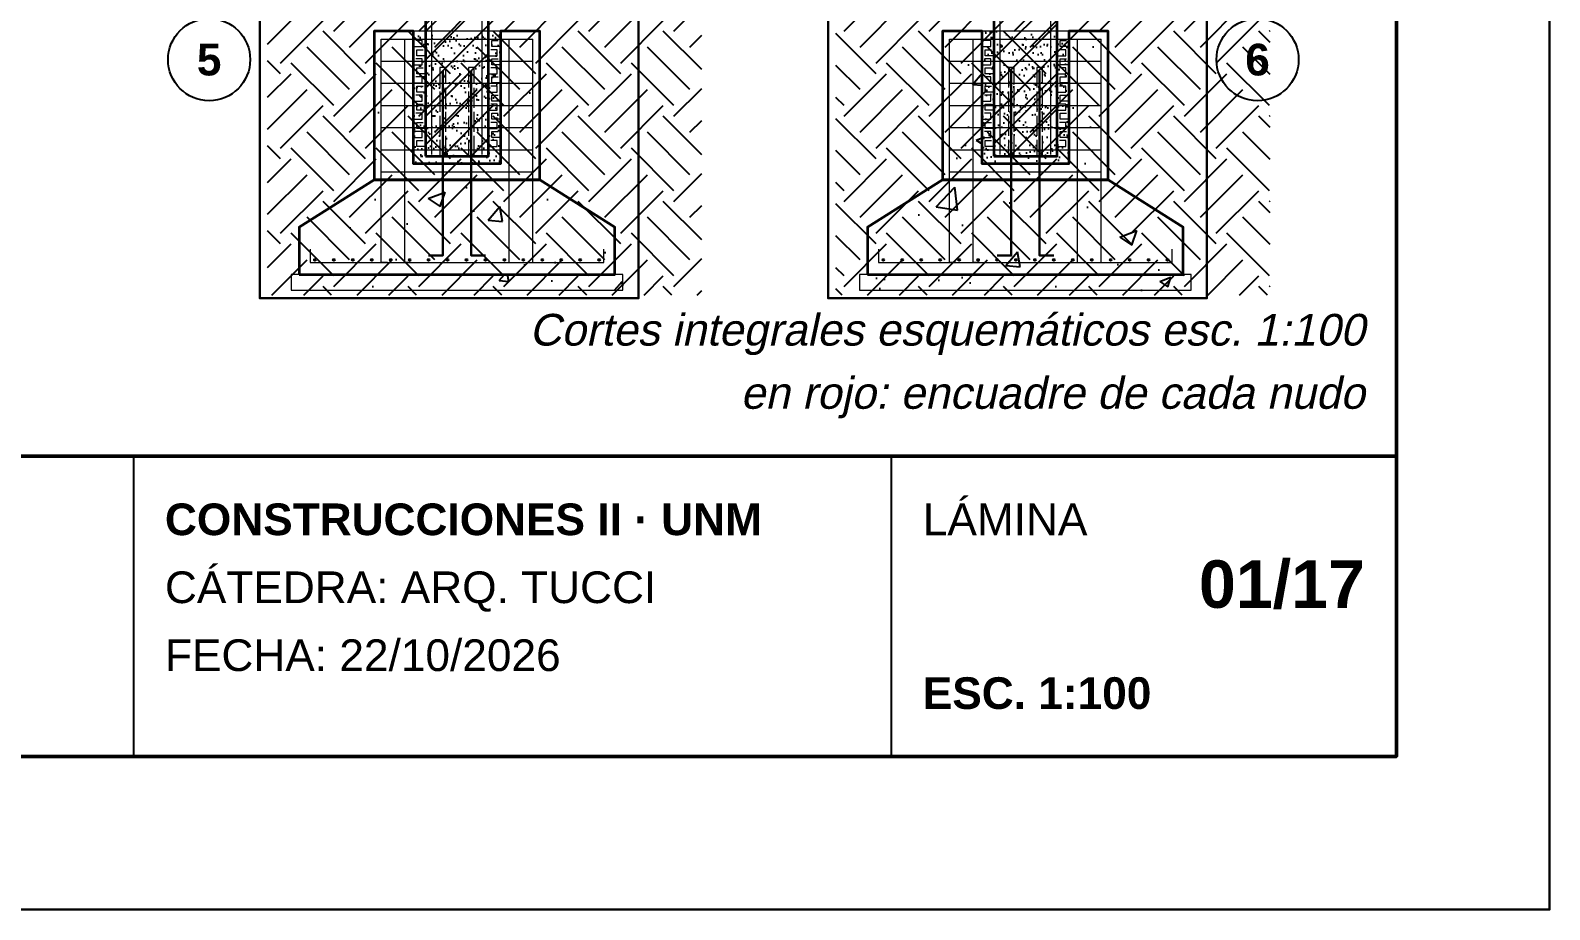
# Model space of a CAD drawing. Header units: millimetres. Extents: x 6 to 4194, y 6 to 5934.
# Drawn here: x 2270 to 4194, y 6 to 1119 of the extents above; entities that cross this region are included whole.
import ezdxf
from ezdxf.enums import TextEntityAlignment as Align

# ---------------------------------------------------------------- set-up
doc = ezdxf.new("R2010")
doc.units = ezdxf.units.MM
doc.header["$LTSCALE"] = 20
doc.linetypes.add('DASHED', pattern=[1.524, 1.27, -0.254])
for name, color, linetype in [('A-ARMADURAS', 14, 'Continuous'), ('A-CONTORNOS', 7, 'Continuous'), ('A-GROUT', 251, 'Continuous'), ('A-HORMIGON-INSITU', 33, 'Continuous'), ('A-HORMIGON-PREMOLDEADO', 8, 'Continuous'), ('A-HORMIGON-SIMPLE', 9, 'Continuous'), ('A-NEOPRENO-SELLADORES', 7, 'Continuous'), ('A-PROYECCION-OCULTO', 8, 'DASHED'), ('A-TERRENO', 32, 'Continuous'), ('X-MARCO', 7, 'Continuous'), ('X-REFERENCIAS', 1, 'Continuous'), ('X-ROTULO', 7, 'Continuous'), ('X-TEXTOS', 7, 'Continuous')]:
    doc.layers.add(name, color=color, linetype=linetype)
doc.styles.add('ARIAL', font='arial.ttf')
doc.styles.add('ARIAL-B', font='arialbd.ttf')

msp = doc.modelspace()

# ---------------------------------------------------------------- hatches: boundary and pattern name
at = {"layer": 'A-ARMADURAS'}
h = msp.add_hatch(color=256, dxfattribs=at)
h.dxf.hatch_style = 1
h.paths.add_polyline_path([(2631.1, 828.4), (2631.1, 828.7), (2630.9, 829.1), (2630.7, 829.3), (2630.3, 829.5), (2630, 829.5), (2629.7, 829.5), (2629.3, 829.3), (2629.1, 829.1), (2628.9, 828.7), (2628.9, 828.4), (2628.9, 828.1), (2629.1, 827.7), (2629.3, 827.5), (2629.7, 827.3), (2630, 827.3), (2630.3, 827.3), (2630.7, 827.5), (2630.9, 827.7), (2631.1, 828.1)])
h = msp.add_hatch(color=256, dxfattribs=at)
h.dxf.hatch_style = 1
h.paths.add_polyline_path([(2655.1, 828.4), (2655.1, 828.7), (2654.9, 829.1), (2654.7, 829.3), (2654.3, 829.5), (2654, 829.5), (2653.7, 829.5), (2653.3, 829.3), (2653.1, 829.1), (2652.9, 828.7), (2652.9, 828.4), (2652.9, 828.1), (2653.1, 827.7), (2653.3, 827.5), (2653.7, 827.3), (2654, 827.3), (2654.3, 827.3), (2654.7, 827.5), (2654.9, 827.7), (2655.1, 828.1)])
h = msp.add_hatch(color=256, dxfattribs=at)
h.dxf.hatch_style = 1
h.paths.add_polyline_path([(2679.1, 828.4), (2679.1, 828.7), (2678.9, 829.1), (2678.7, 829.3), (2678.3, 829.5), (2678, 829.5), (2677.7, 829.5), (2677.3, 829.3), (2677.1, 829.1), (2676.9, 828.7), (2676.9, 828.4), (2676.9, 828.1), (2677.1, 827.7), (2677.3, 827.5), (2677.7, 827.3), (2678, 827.3), (2678.3, 827.3), (2678.7, 827.5), (2678.9, 827.7), (2679.1, 828.1)])
h = msp.add_hatch(color=256, dxfattribs=at)
h.dxf.hatch_style = 1
h.paths.add_polyline_path([(2703.1, 828.4), (2703.1, 828.7), (2702.9, 829.1), (2702.7, 829.3), (2702.3, 829.5), (2702, 829.5), (2701.7, 829.5), (2701.3, 829.3), (2701.1, 829.1), (2700.9, 828.7), (2700.9, 828.4), (2700.9, 828.1), (2701.1, 827.7), (2701.3, 827.5), (2701.7, 827.3), (2702, 827.3), (2702.3, 827.3), (2702.7, 827.5), (2702.9, 827.7), (2703.1, 828.1)])
h = msp.add_hatch(color=256, dxfattribs=at)
h.dxf.hatch_style = 1
h.paths.add_polyline_path([(2727.1, 828.4), (2727.1, 828.7), (2726.9, 829.1), (2726.7, 829.3), (2726.3, 829.5), (2726, 829.5), (2725.7, 829.5), (2725.3, 829.3), (2725.1, 829.1), (2724.9, 828.7), (2724.9, 828.4), (2724.9, 828.1), (2725.1, 827.7), (2725.3, 827.5), (2725.7, 827.3), (2726, 827.3), (2726.3, 827.3), (2726.7, 827.5), (2726.9, 827.7), (2727.1, 828.1)])
h = msp.add_hatch(color=256, dxfattribs=at)
h.dxf.hatch_style = 1
h.paths.add_polyline_path([(2751.1, 828.4), (2751.1, 828.7), (2750.9, 829.1), (2750.7, 829.3), (2750.3, 829.5), (2750, 829.5), (2749.7, 829.5), (2749.3, 829.3), (2749.1, 829.1), (2748.9, 828.7), (2748.9, 828.4), (2748.9, 828.1), (2749.1, 827.7), (2749.3, 827.5), (2749.7, 827.3), (2750, 827.3), (2750.3, 827.3), (2750.7, 827.5), (2750.9, 827.7), (2751.1, 828.1)])
h = msp.add_hatch(color=256, dxfattribs=at)
h.dxf.hatch_style = 1
h.paths.add_polyline_path([(2775.1, 828.4), (2775.1, 828.7), (2774.9, 829.1), (2774.7, 829.3), (2774.3, 829.5), (2774, 829.5), (2773.7, 829.5), (2773.3, 829.3), (2773.1, 829.1), (2772.9, 828.7), (2772.9, 828.4), (2772.9, 828.1), (2773.1, 827.7), (2773.3, 827.5), (2773.7, 827.3), (2774, 827.3), (2774.3, 827.3), (2774.7, 827.5), (2774.9, 827.7), (2775.1, 828.1)])
h = msp.add_hatch(color=256, dxfattribs=at)
h.dxf.hatch_style = 1
h.paths.add_polyline_path([(2799.1, 828.4), (2799.1, 828.7), (2798.9, 829.1), (2798.7, 829.3), (2798.3, 829.5), (2798, 829.5), (2797.7, 829.5), (2797.3, 829.3), (2797.1, 829.1), (2796.9, 828.7), (2796.9, 828.4), (2796.9, 828.1), (2797.1, 827.7), (2797.3, 827.5), (2797.7, 827.3), (2798, 827.3), (2798.3, 827.3), (2798.7, 827.5), (2798.9, 827.7), (2799.1, 828.1)])
h = msp.add_hatch(color=256, dxfattribs=at)
h.dxf.hatch_style = 1
h.paths.add_polyline_path([(2823.1, 828.4), (2823.1, 828.7), (2822.9, 829.1), (2822.7, 829.3), (2822.3, 829.5), (2822, 829.5), (2821.7, 829.5), (2821.3, 829.3), (2821.1, 829.1), (2820.9, 828.7), (2820.9, 828.4), (2820.9, 828.1), (2821.1, 827.7), (2821.3, 827.5), (2821.7, 827.3), (2822, 827.3), (2822.3, 827.3), (2822.7, 827.5), (2822.9, 827.7), (2823.1, 828.1)])
h = msp.add_hatch(color=256, dxfattribs=at)
h.dxf.hatch_style = 1
h.paths.add_polyline_path([(2847.1, 828.4), (2847.1, 828.7), (2846.9, 829.1), (2846.7, 829.3), (2846.3, 829.5), (2846, 829.5), (2845.7, 829.5), (2845.3, 829.3), (2845.1, 829.1), (2844.9, 828.7), (2844.9, 828.4), (2844.9, 828.1), (2845.1, 827.7), (2845.3, 827.5), (2845.7, 827.3), (2846, 827.3), (2846.3, 827.3), (2846.7, 827.5), (2846.9, 827.7), (2847.1, 828.1)])
h = msp.add_hatch(color=256, dxfattribs=at)
h.dxf.hatch_style = 1
h.paths.add_polyline_path([(2871.1, 828.4), (2871.1, 828.7), (2870.9, 829.1), (2870.7, 829.3), (2870.3, 829.5), (2870, 829.5), (2869.7, 829.5), (2869.3, 829.3), (2869.1, 829.1), (2868.9, 828.7), (2868.9, 828.4), (2868.9, 828.1), (2869.1, 827.7), (2869.3, 827.5), (2869.7, 827.3), (2870, 827.3), (2870.3, 827.3), (2870.7, 827.5), (2870.9, 827.7), (2871.1, 828.1)])
h = msp.add_hatch(color=256, dxfattribs=at)
h.dxf.hatch_style = 1
h.paths.add_polyline_path([(2895.1, 828.4), (2895.1, 828.7), (2894.9, 829.1), (2894.7, 829.3), (2894.3, 829.5), (2894, 829.5), (2893.7, 829.5), (2893.3, 829.3), (2893.1, 829.1), (2892.9, 828.7), (2892.9, 828.4), (2892.9, 828.1), (2893.1, 827.7), (2893.3, 827.5), (2893.7, 827.3), (2894, 827.3), (2894.3, 827.3), (2894.7, 827.5), (2894.9, 827.7), (2895.1, 828.1)])
h = msp.add_hatch(color=256, dxfattribs=at)
h.dxf.hatch_style = 1
h.paths.add_polyline_path([(2919.1, 828.4), (2919.1, 828.7), (2918.9, 829.1), (2918.7, 829.3), (2918.3, 829.5), (2918, 829.5), (2917.7, 829.5), (2917.3, 829.3), (2917.1, 829.1), (2916.9, 828.7), (2916.9, 828.4), (2916.9, 828.1), (2917.1, 827.7), (2917.3, 827.5), (2917.7, 827.3), (2918, 827.3), (2918.3, 827.3), (2918.7, 827.5), (2918.9, 827.7), (2919.1, 828.1)])
h = msp.add_hatch(color=256, dxfattribs=at)
h.dxf.hatch_style = 1
h.paths.add_polyline_path([(2943.1, 828.4), (2943.1, 828.7), (2942.9, 829.1), (2942.7, 829.3), (2942.3, 829.5), (2942, 829.5), (2941.7, 829.5), (2941.3, 829.3), (2941.1, 829.1), (2940.9, 828.7), (2940.9, 828.4), (2940.9, 828.1), (2941.1, 827.7), (2941.3, 827.5), (2941.7, 827.3), (2942, 827.3), (2942.3, 827.3), (2942.7, 827.5), (2942.9, 827.7), (2943.1, 828.1)])
h = msp.add_hatch(color=256, dxfattribs=at)
h.dxf.hatch_style = 1
h.paths.add_polyline_path([(2967.1, 828.4), (2967.1, 828.7), (2966.9, 829.1), (2966.7, 829.3), (2966.3, 829.5), (2966, 829.5), (2965.7, 829.5), (2965.3, 829.3), (2965.1, 829.1), (2964.9, 828.7), (2964.9, 828.4), (2964.9, 828.1), (2965.1, 827.7), (2965.3, 827.5), (2965.7, 827.3), (2966, 827.3), (2966.3, 827.3), (2966.7, 827.5), (2966.9, 827.7), (2967.1, 828.1)])
h = msp.add_hatch(color=256, dxfattribs=at)
h.dxf.hatch_style = 1
h.paths.add_polyline_path([(2991.1, 828.4), (2991.1, 828.7), (2990.9, 829.1), (2990.7, 829.3), (2990.3, 829.5), (2990, 829.5), (2989.7, 829.5), (2989.3, 829.3), (2989.1, 829.1), (2988.9, 828.7), (2988.9, 828.4), (2988.9, 828.1), (2989.1, 827.7), (2989.3, 827.5), (2989.7, 827.3), (2990, 827.3), (2990.3, 827.3), (2990.7, 827.5), (2990.9, 827.7), (2991.1, 828.1)])
h = msp.add_hatch(color=256, dxfattribs=at)
h.dxf.hatch_style = 1
h.paths.add_polyline_path([(3351.1, 828.4), (3351.1, 828.7), (3350.9, 829.1), (3350.7, 829.3), (3350.3, 829.5), (3350, 829.5), (3349.7, 829.5), (3349.3, 829.3), (3349.1, 829.1), (3348.9, 828.7), (3348.9, 828.4), (3348.9, 828.1), (3349.1, 827.7), (3349.3, 827.5), (3349.7, 827.3), (3350, 827.3), (3350.3, 827.3), (3350.7, 827.5), (3350.9, 827.7), (3351.1, 828.1)])
h = msp.add_hatch(color=256, dxfattribs=at)
h.dxf.hatch_style = 1
h.paths.add_polyline_path([(3375.1, 828.4), (3375.1, 828.7), (3374.9, 829.1), (3374.7, 829.3), (3374.3, 829.5), (3374, 829.5), (3373.7, 829.5), (3373.3, 829.3), (3373.1, 829.1), (3372.9, 828.7), (3372.9, 828.4), (3372.9, 828.1), (3373.1, 827.7), (3373.3, 827.5), (3373.7, 827.3), (3374, 827.3), (3374.3, 827.3), (3374.7, 827.5), (3374.9, 827.7), (3375.1, 828.1)])
h = msp.add_hatch(color=256, dxfattribs=at)
h.dxf.hatch_style = 1
h.paths.add_polyline_path([(3399.1, 828.4), (3399.1, 828.7), (3398.9, 829.1), (3398.7, 829.3), (3398.3, 829.5), (3398, 829.5), (3397.7, 829.5), (3397.3, 829.3), (3397.1, 829.1), (3396.9, 828.7), (3396.9, 828.4), (3396.9, 828.1), (3397.1, 827.7), (3397.3, 827.5), (3397.7, 827.3), (3398, 827.3), (3398.3, 827.3), (3398.7, 827.5), (3398.9, 827.7), (3399.1, 828.1)])
h = msp.add_hatch(color=256, dxfattribs=at)
h.dxf.hatch_style = 1
h.paths.add_polyline_path([(3423.1, 828.4), (3423.1, 828.7), (3422.9, 829.1), (3422.7, 829.3), (3422.3, 829.5), (3422, 829.5), (3421.7, 829.5), (3421.3, 829.3), (3421.1, 829.1), (3420.9, 828.7), (3420.9, 828.4), (3420.9, 828.1), (3421.1, 827.7), (3421.3, 827.5), (3421.7, 827.3), (3422, 827.3), (3422.3, 827.3), (3422.7, 827.5), (3422.9, 827.7), (3423.1, 828.1)])
h = msp.add_hatch(color=256, dxfattribs=at)
h.dxf.hatch_style = 1
h.paths.add_polyline_path([(3447.1, 828.4), (3447.1, 828.7), (3446.9, 829.1), (3446.7, 829.3), (3446.3, 829.5), (3446, 829.5), (3445.7, 829.5), (3445.3, 829.3), (3445.1, 829.1), (3444.9, 828.7), (3444.9, 828.4), (3444.9, 828.1), (3445.1, 827.7), (3445.3, 827.5), (3445.7, 827.3), (3446, 827.3), (3446.3, 827.3), (3446.7, 827.5), (3446.9, 827.7), (3447.1, 828.1)])
h = msp.add_hatch(color=256, dxfattribs=at)
h.dxf.hatch_style = 1
h.paths.add_polyline_path([(3471.1, 828.4), (3471.1, 828.7), (3470.9, 829.1), (3470.7, 829.3), (3470.3, 829.5), (3470, 829.5), (3469.7, 829.5), (3469.3, 829.3), (3469.1, 829.1), (3468.9, 828.7), (3468.9, 828.4), (3468.9, 828.1), (3469.1, 827.7), (3469.3, 827.5), (3469.7, 827.3), (3470, 827.3), (3470.3, 827.3), (3470.7, 827.5), (3470.9, 827.7), (3471.1, 828.1)])
h = msp.add_hatch(color=256, dxfattribs=at)
h.dxf.hatch_style = 1
h.paths.add_polyline_path([(3495.1, 828.4), (3495.1, 828.7), (3494.9, 829.1), (3494.7, 829.3), (3494.3, 829.5), (3494, 829.5), (3493.7, 829.5), (3493.3, 829.3), (3493.1, 829.1), (3492.9, 828.7), (3492.9, 828.4), (3492.9, 828.1), (3493.1, 827.7), (3493.3, 827.5), (3493.7, 827.3), (3494, 827.3), (3494.3, 827.3), (3494.7, 827.5), (3494.9, 827.7), (3495.1, 828.1)])
h = msp.add_hatch(color=256, dxfattribs=at)
h.dxf.hatch_style = 1
h.paths.add_polyline_path([(3519.1, 828.4), (3519.1, 828.7), (3518.9, 829.1), (3518.7, 829.3), (3518.3, 829.5), (3518, 829.5), (3517.7, 829.5), (3517.3, 829.3), (3517.1, 829.1), (3516.9, 828.7), (3516.9, 828.4), (3516.9, 828.1), (3517.1, 827.7), (3517.3, 827.5), (3517.7, 827.3), (3518, 827.3), (3518.3, 827.3), (3518.7, 827.5), (3518.9, 827.7), (3519.1, 828.1)])
h = msp.add_hatch(color=256, dxfattribs=at)
h.dxf.hatch_style = 1
h.paths.add_polyline_path([(3543.1, 828.4), (3543.1, 828.7), (3542.9, 829.1), (3542.7, 829.3), (3542.3, 829.5), (3542, 829.5), (3541.7, 829.5), (3541.3, 829.3), (3541.1, 829.1), (3540.9, 828.7), (3540.9, 828.4), (3540.9, 828.1), (3541.1, 827.7), (3541.3, 827.5), (3541.7, 827.3), (3542, 827.3), (3542.3, 827.3), (3542.7, 827.5), (3542.9, 827.7), (3543.1, 828.1)])
h = msp.add_hatch(color=256, dxfattribs=at)
h.dxf.hatch_style = 1
h.paths.add_polyline_path([(3567.1, 828.4), (3567.1, 828.7), (3566.9, 829.1), (3566.7, 829.3), (3566.3, 829.5), (3566, 829.5), (3565.7, 829.5), (3565.3, 829.3), (3565.1, 829.1), (3564.9, 828.7), (3564.9, 828.4), (3564.9, 828.1), (3565.1, 827.7), (3565.3, 827.5), (3565.7, 827.3), (3566, 827.3), (3566.3, 827.3), (3566.7, 827.5), (3566.9, 827.7), (3567.1, 828.1)])
h = msp.add_hatch(color=256, dxfattribs=at)
h.dxf.hatch_style = 1
h.paths.add_polyline_path([(3591.1, 828.4), (3591.1, 828.7), (3590.9, 829.1), (3590.7, 829.3), (3590.3, 829.5), (3590, 829.5), (3589.7, 829.5), (3589.3, 829.3), (3589.1, 829.1), (3588.9, 828.7), (3588.9, 828.4), (3588.9, 828.1), (3589.1, 827.7), (3589.3, 827.5), (3589.7, 827.3), (3590, 827.3), (3590.3, 827.3), (3590.7, 827.5), (3590.9, 827.7), (3591.1, 828.1)])
h = msp.add_hatch(color=256, dxfattribs=at)
h.dxf.hatch_style = 1
h.paths.add_polyline_path([(3615.1, 828.4), (3615.1, 828.7), (3614.9, 829.1), (3614.7, 829.3), (3614.3, 829.5), (3614, 829.5), (3613.7, 829.5), (3613.3, 829.3), (3613.1, 829.1), (3612.9, 828.7), (3612.9, 828.4), (3612.9, 828.1), (3613.1, 827.7), (3613.3, 827.5), (3613.7, 827.3), (3614, 827.3), (3614.3, 827.3), (3614.7, 827.5), (3614.9, 827.7), (3615.1, 828.1)])
h = msp.add_hatch(color=256, dxfattribs=at)
h.dxf.hatch_style = 1
h.paths.add_polyline_path([(3639.1, 828.4), (3639.1, 828.7), (3638.9, 829.1), (3638.7, 829.3), (3638.3, 829.5), (3638, 829.5), (3637.7, 829.5), (3637.3, 829.3), (3637.1, 829.1), (3636.9, 828.7), (3636.9, 828.4), (3636.9, 828.1), (3637.1, 827.7), (3637.3, 827.5), (3637.7, 827.3), (3638, 827.3), (3638.3, 827.3), (3638.7, 827.5), (3638.9, 827.7), (3639.1, 828.1)])
h = msp.add_hatch(color=256, dxfattribs=at)
h.dxf.hatch_style = 1
h.paths.add_polyline_path([(3663.1, 828.4), (3663.1, 828.7), (3662.9, 829.1), (3662.7, 829.3), (3662.3, 829.5), (3662, 829.5), (3661.7, 829.5), (3661.3, 829.3), (3661.1, 829.1), (3660.9, 828.7), (3660.9, 828.4), (3660.9, 828.1), (3661.1, 827.7), (3661.3, 827.5), (3661.7, 827.3), (3662, 827.3), (3662.3, 827.3), (3662.7, 827.5), (3662.9, 827.7), (3663.1, 828.1)])
h = msp.add_hatch(color=256, dxfattribs=at)
h.dxf.hatch_style = 1
h.paths.add_polyline_path([(3687.1, 828.4), (3687.1, 828.7), (3686.9, 829.1), (3686.7, 829.3), (3686.3, 829.5), (3686, 829.5), (3685.7, 829.5), (3685.3, 829.3), (3685.1, 829.1), (3684.9, 828.7), (3684.9, 828.4), (3684.9, 828.1), (3685.1, 827.7), (3685.3, 827.5), (3685.7, 827.3), (3686, 827.3), (3686.3, 827.3), (3686.7, 827.5), (3686.9, 827.7), (3687.1, 828.1)])
h = msp.add_hatch(color=256, dxfattribs=at)
h.dxf.hatch_style = 1
h.paths.add_polyline_path([(3711.1, 828.4), (3711.1, 828.7), (3710.9, 829.1), (3710.7, 829.3), (3710.3, 829.5), (3710, 829.5), (3709.7, 829.5), (3709.3, 829.3), (3709.1, 829.1), (3708.9, 828.7), (3708.9, 828.4), (3708.9, 828.1), (3709.1, 827.7), (3709.3, 827.5), (3709.7, 827.3), (3710, 827.3), (3710.3, 827.3), (3710.7, 827.5), (3710.9, 827.7), (3711.1, 828.1)])
at = {"layer": 'A-GROUT'}
h = msp.add_hatch(dxfattribs=at)
h.set_pattern_fill('AR-SAND', color=256, scale=0.4)
h.paths.add_polyline_path([(2755, 950), (2865, 950), (2865, 1118), (2755, 1118)])
h = msp.add_hatch(dxfattribs=at)
h.set_pattern_fill('AR-SAND', color=256, scale=0.4)
h.paths.add_polyline_path([(3475, 950), (3585, 950), (3585, 1118), (3475, 1118)])
at = {"layer": 'A-HORMIGON-INSITU'}
h = msp.add_hatch(dxfattribs=at)
h.set_pattern_fill('AR-CONC', color=256, scale=1.2)
h.paths.add_polyline_path([(2705, 930), (2915, 930), (2915, 1118), (2865, 1118), (2865, 950), (2755, 950), (2755, 1118), (2705, 1118)])
h = msp.add_hatch(dxfattribs=at)
h.set_pattern_fill('AR-CONC', color=256, scale=1.2)
h.paths.add_polyline_path([(3425, 930), (3635, 930), (3635, 1118), (3585, 1118), (3585, 950), (3475, 950), (3475, 1118), (3425, 1118)])
h = msp.add_hatch(dxfattribs=at)
h.set_pattern_fill('AR-CONC', color=256, scale=1.2)
h.paths.add_polyline_path([(2610, 810), (3010, 810), (3010, 870), (2915, 930), (2705, 930), (2610, 870)])
h = msp.add_hatch(dxfattribs=at)
h.set_pattern_fill('AR-CONC', color=256, scale=1.2)
h.paths.add_polyline_path([(3330, 810), (3730, 810), (3730, 870), (3635, 930), (3425, 930), (3330, 870)])
at = {"layer": 'A-HORMIGON-PREMOLDEADO'}
h = msp.add_hatch(dxfattribs=at)
h.set_pattern_fill('ANSI31', color=256, scale=8)
h.paths.add_polyline_path([(2770, 960), (2850, 960), (2850, 1220), (2770, 1220)])
h = msp.add_hatch(dxfattribs=at)
h.set_pattern_fill('ANSI31', color=256, scale=8)
h.paths.add_polyline_path([(3490, 960), (3570, 960), (3570, 1220), (3490, 1220)])
at = {"layer": 'A-HORMIGON-SIMPLE'}
h = msp.add_hatch(dxfattribs=at)
h.set_pattern_fill('AR-CONC', color=256, scale=0.8)
h.paths.add_polyline_path([(2600, 790), (3020, 790), (3020, 810), (2600, 810)])
h = msp.add_hatch(dxfattribs=at)
h.set_pattern_fill('AR-CONC', color=256, scale=0.8)
h.paths.add_polyline_path([(3320, 790), (3740, 790), (3740, 810), (3320, 810)])
at = {"layer": 'A-NEOPRENO-SELLADORES', "true_color": 0x111111}
h = msp.add_hatch(color=250, dxfattribs=at)
h.dxf.hatch_style = 1
h.paths.add_polyline_path([(2726, 1118), (2755, 1118), (2755, 1120), (2726, 1120)])
at = {"layer": 'A-TERRENO'}
h = msp.add_hatch(dxfattribs=at)
h.set_pattern_fill('EARTH', color=256, scale=12, angle=45)
h.paths.add_polyline_path([(2570, 784), (3120, 784), (3120, 1154.6), (2570, 1154.6)])
h = msp.add_hatch(dxfattribs=at)
h.set_pattern_fill('EARTH', color=256, scale=12, angle=45)
h.paths.add_polyline_path([(3290, 784), (3840, 784), (3840, 1154.6), (3290, 1154.6)])

# ---------------------------------------------------------------- linework, layer by layer
at = {"layer": 'A-ARMADURAS', "lineweight": 13}
for points in [[(2778, 962), (2778, 1218)], [(2842, 962), (2842, 1218)], [(3498, 962), (3498, 1218)], [(3562, 962), (3562, 1218)], [(2714, 1108), (2906, 1108)], [(3434, 1108), (3626, 1108)], [(2714, 1080), (2906, 1080)], [(3434, 1080), (3626, 1080)], [(2714, 1052), (2906, 1052)], [(3434, 1052), (3626, 1052)], [(2714, 1024), (2906, 1024)], [(3434, 1024), (3626, 1024)], [(2714, 996), (2906, 996)], [(3434, 996), (3626, 996)], [(2714, 968), (2906, 968)], [(3434, 968), (3626, 968)], [(2714, 940), (2906, 940)], [(3434, 940), (3626, 940)]]:
    msp.add_lwpolyline(points, dxfattribs=at)
at = {"layer": 'A-ARMADURAS', "lineweight": 18}
for points in [[(2722, 825), (2714, 825), (2714, 1108)], [(2752, 825), (2744, 825), (2744, 1108)], [(2755, 1098.6), (2766, 1098.6), (2766, 1106.2), (2758, 1106.2)], [(2865, 1098.6), (2854, 1098.6), (2854, 1106.2), (2862, 1106.2)], [(2868, 825), (2876, 825), (2876, 1108)], [(2898, 825), (2906, 825), (2906, 1108)], [(3442, 825), (3434, 825), (3434, 1108)], [(3472, 825), (3464, 825), (3464, 1108)], [(3475, 1098.6), (3486, 1098.6), (3486, 1106.2), (3478, 1106.2)], [(3585, 1098.6), (3574, 1098.6), (3574, 1106.2), (3582, 1106.2)], [(3588, 825), (3596, 825), (3596, 1108)], [(3618, 825), (3626, 825), (3626, 1108)], [(2755, 1075.6), (2766, 1075.6), (2766, 1083.2), (2758, 1083.2)], [(2770, 1087), (2759, 1087), (2759, 1094.6), (2767, 1094.6)], [(2850, 1087), (2861, 1087), (2861, 1094.6), (2853, 1094.6)], [(2865, 1075.6), (2854, 1075.6), (2854, 1083.2), (2862, 1083.2)], [(3475, 1075.6), (3486, 1075.6), (3486, 1083.2), (3478, 1083.2)], [(3490, 1087), (3479, 1087), (3479, 1094.6), (3487, 1094.6)], [(3570, 1087), (3581, 1087), (3581, 1094.6), (3573, 1094.6)], [(3585, 1075.6), (3574, 1075.6), (3574, 1083.2), (3582, 1083.2)], [(2755, 1052.6), (2766, 1052.6), (2766, 1060.2), (2758, 1060.2)], [(2770, 1064), (2759, 1064), (2759, 1071.6), (2767, 1071.6)], [(2850, 1064), (2861, 1064), (2861, 1071.6), (2853, 1071.6)], [(2865, 1052.6), (2854, 1052.6), (2854, 1060.2), (2862, 1060.2)], [(3475, 1052.6), (3486, 1052.6), (3486, 1060.2), (3478, 1060.2)], [(3490, 1064), (3479, 1064), (3479, 1071.6), (3487, 1071.6)], [(3570, 1064), (3581, 1064), (3581, 1071.6), (3573, 1071.6)], [(3585, 1052.6), (3574, 1052.6), (3574, 1060.2), (3582, 1060.2)], [(2770, 1041), (2759, 1041), (2759, 1048.6), (2767, 1048.6)], [(2850, 1041), (2861, 1041), (2861, 1048.6), (2853, 1048.6)], [(3490, 1041), (3479, 1041), (3479, 1048.6), (3487, 1048.6)], [(3570, 1041), (3581, 1041), (3581, 1048.6), (3573, 1048.6)], [(2755, 1029.6), (2766, 1029.6), (2766, 1037.2), (2758, 1037.2)], [(2770, 1018), (2759, 1018), (2759, 1025.6), (2767, 1025.6)], [(2850, 1018), (2861, 1018), (2861, 1025.6), (2853, 1025.6)], [(2865, 1029.6), (2854, 1029.6), (2854, 1037.2), (2862, 1037.2)], [(3475, 1029.6), (3486, 1029.6), (3486, 1037.2), (3478, 1037.2)], [(3490, 1018), (3479, 1018), (3479, 1025.6), (3487, 1025.6)], [(3570, 1018), (3581, 1018), (3581, 1025.6), (3573, 1025.6)], [(3585, 1029.6), (3574, 1029.6), (3574, 1037.2), (3582, 1037.2)], [(2755, 1006.6), (2766, 1006.6), (2766, 1014.2), (2758, 1014.2)], [(2770, 995), (2759, 995), (2759, 1002.6), (2767, 1002.6)], [(2850, 995), (2861, 995), (2861, 1002.6), (2853, 1002.6)], [(2865, 1006.6), (2854, 1006.6), (2854, 1014.2), (2862, 1014.2)], [(3475, 1006.6), (3486, 1006.6), (3486, 1014.2), (3478, 1014.2)], [(3490, 995), (3479, 995), (3479, 1002.6), (3487, 1002.6)], [(3570, 995), (3581, 995), (3581, 1002.6), (3573, 1002.6)], [(3585, 1006.6), (3574, 1006.6), (3574, 1014.2), (3582, 1014.2)], [(2755, 983.6), (2766, 983.6), (2766, 991.2), (2758, 991.2)], [(2865, 983.6), (2854, 983.6), (2854, 991.2), (2862, 991.2)], [(3475, 983.6), (3486, 983.6), (3486, 991.2), (3478, 991.2)], [(3585, 983.6), (3574, 983.6), (3574, 991.2), (3582, 991.2)], [(2770, 972), (2759, 972), (2759, 979.6), (2767, 979.6)], [(2850, 972), (2861, 972), (2861, 979.6), (2853, 979.6)], [(3490, 972), (3479, 972), (3479, 979.6), (3487, 979.6)], [(3570, 972), (3581, 972), (3581, 979.6), (3573, 979.6)]]:
    msp.add_lwpolyline(points, dxfattribs=at)
at = {"layer": 'A-ARMADURAS', "lineweight": 30}
for points in [[(2774, 834), (2792, 834), (2792, 1068)], [(2846, 834), (2828, 834), (2828, 1068)], [(3494, 834), (3512, 834), (3512, 1068)], [(3566, 834), (3548, 834), (3548, 1068)]]:
    msp.add_lwpolyline(points, dxfattribs=at)
at = {"layer": 'A-ARMADURAS', "lineweight": 20}
for points in [[(2624, 842), (2624, 825), (2996, 825), (2996, 842)], [(3344, 842), (3344, 825), (3716, 825), (3716, 842)]]:
    msp.add_lwpolyline(points, dxfattribs=at)
at = {"layer": 'A-ARMADURAS'}
for centre in [(2630, 828.4), (2654, 828.4), (2678, 828.4), (2702, 828.4), (2726, 828.4), (2750, 828.4), (2774, 828.4), (2798, 828.4), (2822, 828.4), (2846, 828.4), (2870, 828.4), (2894, 828.4), (2918, 828.4), (2942, 828.4), (2966, 828.4), (2990, 828.4), (3350, 828.4), (3374, 828.4), (3398, 828.4), (3422, 828.4), (3446, 828.4), (3470, 828.4), (3494, 828.4), (3518, 828.4), (3542, 828.4), (3566, 828.4), (3590, 828.4), (3614, 828.4), (3638, 828.4), (3662, 828.4), (3686, 828.4), (3710, 828.4)]:
    msp.add_circle(centre, 1.12, dxfattribs=at)
at = {"layer": 'A-CONTORNOS', "lineweight": 35}
for points in [[(2770, 960), (2850, 960), (2850, 1220), (2770, 1220)], [(3490, 960), (3570, 960), (3570, 1220), (3490, 1220)], [(2705, 930), (2915, 930), (2915, 1118), (2865, 1118), (2865, 950), (2755, 950), (2755, 1118), (2705, 1118)], [(3425, 930), (3635, 930), (3635, 1118), (3585, 1118), (3585, 950), (3475, 950), (3475, 1118), (3425, 1118)], [(2610, 810), (3010, 810), (3010, 870), (2915, 930), (2705, 930), (2610, 870)], [(3330, 810), (3730, 810), (3730, 870), (3635, 930), (3425, 930), (3330, 870)]]:
    msp.add_lwpolyline(points, close=True, dxfattribs=at)
at = {"layer": 'A-CONTORNOS', "lineweight": 18}
for points in [[(2755, 950), (2865, 950), (2865, 1118), (2755, 1118)], [(3475, 950), (3585, 950), (3585, 1118), (3475, 1118)], [(2600, 790), (3020, 790), (3020, 810), (2600, 810)], [(3320, 790), (3740, 790), (3740, 810), (3320, 810)]]:
    msp.add_lwpolyline(points, close=True, dxfattribs=at)
at = {"layer": 'A-PROYECCION-OCULTO', "lineweight": 13}
for points in [[(2788.4, 960), (2795.6, 960), (2795.6, 1072), (2788.4, 1072)], [(2824.4, 960), (2831.6, 960), (2831.6, 1072), (2824.4, 1072)], [(3508.4, 960), (3515.6, 960), (3515.6, 1072), (3508.4, 1072)], [(3544.4, 960), (3551.6, 960), (3551.6, 1072), (3544.4, 1072)]]:
    msp.add_lwpolyline(points, close=True, dxfattribs=at)
at = {"layer": 'X-MARCO', "lineweight": 30}
msp.add_lwpolyline([(6, 5934), (4194, 5934), (4194, 6), (6, 6)], close=True, dxfattribs=at)
at = {"layer": 'X-MARCO', "lineweight": 50}
msp.add_lwpolyline([(200, 5740), (4000, 5740), (4000, 200), (200, 200)], close=True, dxfattribs=at)
at = {"layer": 'X-REFERENCIAS', "color": 12, "lineweight": 30, "true_color": 0xcc0000}
for points in [[(2560, 1384), (3040, 1384), (3040, 780), (2560, 780)], [(3280, 1384), (3760, 1384), (3760, 780), (3280, 780)]]:
    msp.add_lwpolyline(points, close=True, dxfattribs=at)
at = {"layer": 'X-REFERENCIAS', "color": 12, "lineweight": 25, "true_color": 0xcc0000}
for centre in [(2496, 1082), (3824, 1082)]:
    msp.add_circle(centre, 52, dxfattribs=at)
at = {"layer": 'X-ROTULO', "lineweight": 50}
msp.add_lwpolyline([(200, 580), (4000, 580), (4000, 200), (200, 200)], close=True, dxfattribs=at)
at = {"layer": 'X-ROTULO', "lineweight": 25}
for points in [[(2400, 580), (2400, 200)], [(3360, 580), (3360, 200)]]:
    msp.add_lwpolyline(points, dxfattribs=at)

# ---------------------------------------------------------------- texts
at = {"layer": 'X-REFERENCIAS', "color": 12, "true_color": 0xcc0000, "style": 'ARIAL-B'}
for s, p in [('5', (2496, 1062)), ('6', (3824, 1062))]:
    msp.add_text(s, height=40.1, dxfattribs=at).set_placement(p, align=Align.CENTER)
at = {"layer": 'X-ROTULO'}
for s, height, style, p in [('CONSTRUCCIONES II · UNM', 40.096, 'ARIAL-B', (2440, 480)), ('LÁMINA', 40.1, 'ARIAL', (3400, 480)), ('CÁTEDRA: ARQ. TUCCI', 40.096, 'ARIAL', (2440, 394)), ('FECHA: 22/10/2026', 40.096, 'ARIAL', (2440, 308)), ('ESC. 1:100', 40.1, 'ARIAL-B', (3400, 260))]:
    msp.add_text(s, height=height, dxfattribs=dict(at, style=style)).set_placement(p)
at = {"layer": 'X-ROTULO', "style": 'ARIAL-B'}
msp.add_text('01/17', height=60.14, dxfattribs=at).set_placement((3960, 388), align=Align.RIGHT)
at = {"layer": 'X-TEXTOS', "style": 'ARIAL', "oblique": 12}
for s, p in [('Cortes integrales esquemáticos esc. 1:100', (3960, 720)), ('en rojo: encuadre de cada nudo', (3960, 640))]:
    msp.add_text(s, height=40.096, dxfattribs=at).set_placement(p, align=Align.RIGHT)

doc.saveas('drawing.dxf')
